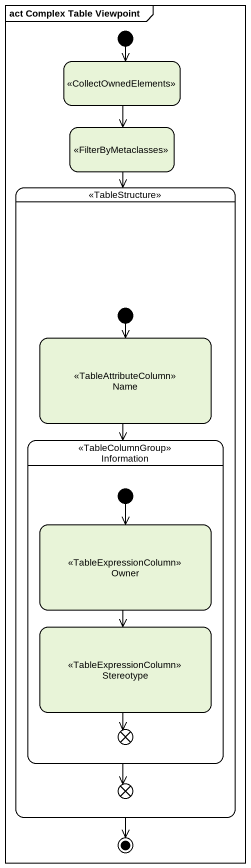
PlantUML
@startuml
mainframe act Complex Table Viewpoint
hide empty description
state " " as state1 <<CollectOwnedElements>>
state " " as state2 <<FilterByMetaclasses>>
state " " as state3 <<TableStructure>> {
  state Name <<TableAttributeColumn>>
  state Information <<TableColumnGroup>> {
    state Owner <<TableExpressionColumn>>
    state "Stereotype" as Stereotype_ <<TableExpressionColumn>>
    state flowfinal1 <<end>>
    [*] --> Owner
  }
  state flowfinal2 <<end>>
  [*] --> Name
}
[*] --> state1
state1 --> state2
state2 --> state3
Name --> Information
Information --> flowfinal2
Owner --> Stereotype_
Stereotype_ --> flowfinal1
state3 --> [*]
@enduml
